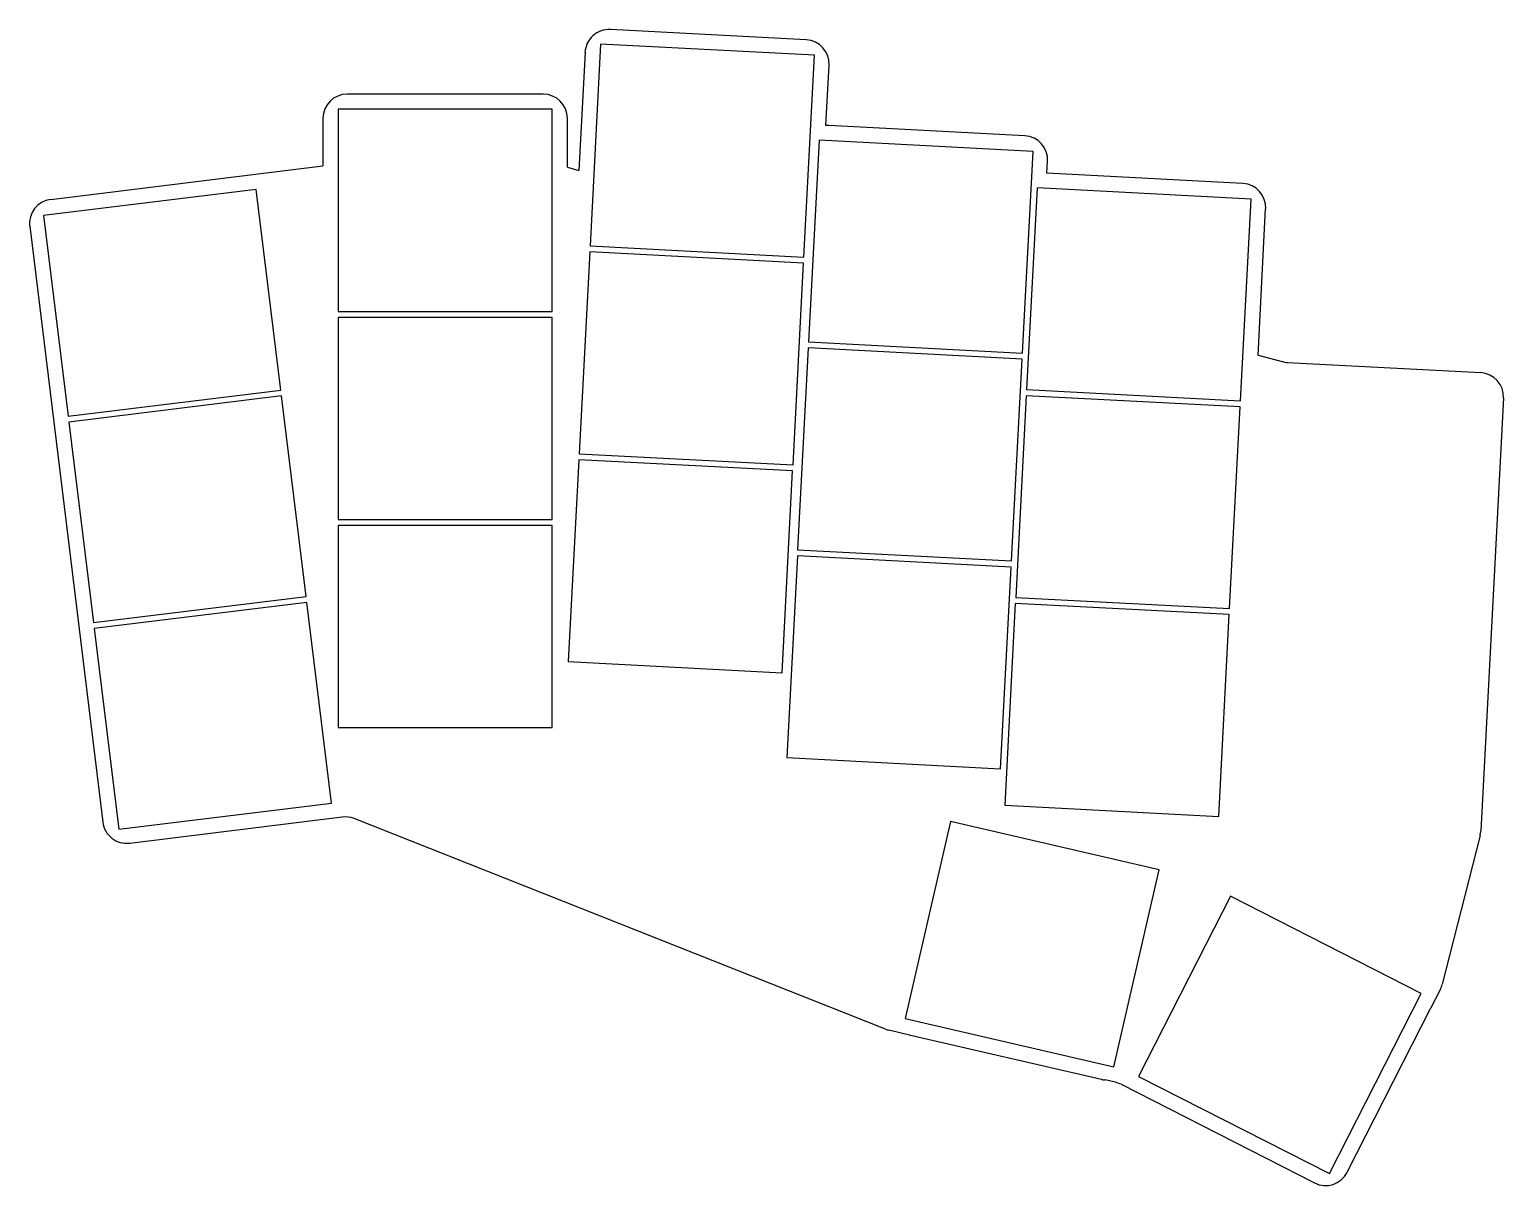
# Model space of a CAD drawing. Header units: millimetres. Extents: x 145 to 267, y -199 to -103.
import ezdxf

# ---------------------------------------------------------------- set-up
doc = ezdxf.new("R2010")
doc.units = ezdxf.units.MM

msp = doc.modelspace()

# ---------------------------------------------------------------- linework, layer by layer
for p, q in [((209.16, -103.96), (192.94, -103.11)), ((190.84, -105), (190.32, -114.79)), ((192.12, -104.32), (191.25, -121.05)), ((209.85, -105.25), (192.12, -104.32)), ((208.97, -121.98), (209.85, -105.25)), ((210.79, -111.07), (211.06, -106.06)), ((187.37, -108.47), (171.12, -108.47)), ((188.12, -109.72), (170.37, -109.72)), ((170.37, -109.72), (170.37, -126.47)), ((188.12, -126.47), (188.12, -109.72)), ((169.12, -110.47), (169.12, -114.42)), ((189.37, -114.53), (189.37, -110.47)), ((227.27, -111.92), (211.05, -111.07)), ((210.23, -112.28), (209.35, -129)), ((227.96, -113.21), (210.23, -112.28)), ((227.08, -129.93), (227.96, -113.21)), ((146.56, -117.19), (169.12, -114.42)), ((189.37, -114.53), (190.32, -114.79)), ((229.11, -115.02), (229.17, -114.02)), ((245.34, -115.87), (229.11, -115.02)), ((163.58, -116.36), (145.97, -118.53)), ((165.63, -132.99), (163.58, -116.36)), ((228.3, -116.23), (227.42, -132.96)), ((246.02, -117.16), (228.3, -116.23)), ((245.15, -133.88), (246.02, -117.16)), ((246.6, -130.09), (247.23, -117.97)), ((144.82, -119.42), (150.88, -168.8)), ((145.97, -118.53), (148.01, -135.15)), ((191.22, -121.55), (190.34, -138.27)), ((208.95, -122.47), (191.22, -121.55)), ((191.25, -121.05), (208.97, -121.98)), ((208.07, -139.2), (208.95, -122.47)), ((170.37, -126.47), (188.12, -126.47)), ((188.12, -126.97), (170.37, -126.97)), ((170.37, -126.97), (170.37, -143.72)), ((188.12, -143.72), (188.12, -126.97)), ((209.35, -129), (227.08, -129.93)), ((209.33, -129.5), (208.45, -146.23)), ((227.05, -130.43), (209.33, -129.5)), ((226.18, -147.16), (227.05, -130.43)), ((246.6, -130.09), (248.61, -130.64)), ((249.03, -130.71), (265.05, -131.55)), ((148.01, -135.15), (165.63, -132.99)), ((227.42, -132.96), (245.15, -133.88)), ((165.69, -133.48), (148.07, -135.65)), ((167.73, -150.11), (165.69, -133.48)), ((227.4, -133.46), (226.52, -150.18)), ((245.12, -134.38), (227.4, -133.46)), ((266.94, -133.65), (265.06, -169.53)), ((244.25, -151.11), (245.12, -134.38)), ((148.07, -135.65), (150.11, -152.27)), ((190.32, -138.77), (189.44, -155.5)), ((208.04, -139.7), (190.32, -138.77)), ((190.34, -138.27), (208.07, -139.2)), ((207.17, -156.43), (208.04, -139.7)), ((170.37, -143.72), (188.12, -143.72)), ((188.12, -144.22), (170.37, -144.22)), ((170.37, -144.22), (170.37, -160.97)), ((188.12, -160.97), (188.12, -144.22)), ((208.45, -146.23), (226.18, -147.16)), ((208.43, -146.73), (207.55, -163.46)), ((226.15, -147.66), (208.43, -146.73)), ((225.27, -164.39), (226.15, -147.66)), ((150.11, -152.27), (167.73, -150.11)), ((226.52, -150.18), (244.25, -151.11)), ((167.79, -150.61), (150.17, -152.77)), ((169.83, -167.23), (167.79, -150.61)), ((226.49, -150.68), (225.62, -167.41)), ((244.22, -151.61), (226.49, -150.68)), ((243.34, -168.34), (244.22, -151.61)), ((150.17, -152.77), (152.21, -169.39)), ((189.44, -155.5), (207.17, -156.43)), ((170.37, -160.97), (188.12, -160.97)), ((207.55, -163.46), (225.27, -164.39)), ((152.21, -169.39), (169.83, -167.23)), ((153.11, -170.54), (170.72, -168.38)), ((215.72, -185.96), (171.7, -168.51)), ((225.62, -167.41), (243.34, -168.34)), ((221.13, -168.76), (217.36, -185.08)), ((238.42, -172.75), (221.13, -168.76)), ((265, -169.92), (261.87, -182.25)), ((234.66, -189.08), (238.42, -172.75)), ((244.32, -174.95), (236.71, -189.88)), ((260.13, -183.01), (244.32, -174.95)), ((252.53, -197.93), (260.13, -183.01)), ((261.71, -182.66), (260.9, -184.25)), ((253.98, -197.83), (260.9, -184.25)), ((217.36, -185.08), (234.66, -189.08)), ((217.72, -186.45), (216.01, -186.05)), ((217.81, -186.47), (233.64, -190.12)), ((234.79, -190.37), (233.92, -190.17)), ((235.25, -190.53), (251.29, -198.71)), ((236.71, -189.88), (252.53, -197.93))]:
    msp.add_line(p, q)
for centre, start, end in [((192.83, -105.11), 87, 177), ((209.06, -105.96), 357, 87), ((171.12, -110.47), 90, 180), ((187.37, -110.47), 0, 90), ((210.94, -113.07), 87, 94.1808), ((227.17, -113.92), 357, 87), ((245.24, -117.87), 357, 87), ((146.8, -119.18), 97, 187), ((249.14, -128.71), 254.7913, 267), ((264.94, -133.55), 357, 87), ((170.96, -170.37), 68.3713, 97), ((152.86, -168.56), 187, 277), ((263.06, -169.42), 345.7432, 357), ((259.93, -181.76), 333, 345.7432), ((259.12, -183.34), 333, 333.0181), ((216.46, -184.1), 248.3713, 257.0616), ((218.26, -184.52), 254.4039, 257), ((234.09, -188.18), 257, 265.0936), ((234.34, -192.32), 63, 77.0616), ((252.2, -196.93), 243, 333)]:
    msp.add_arc(centre, 2, start, end)

doc.saveas('drawing.dxf')
